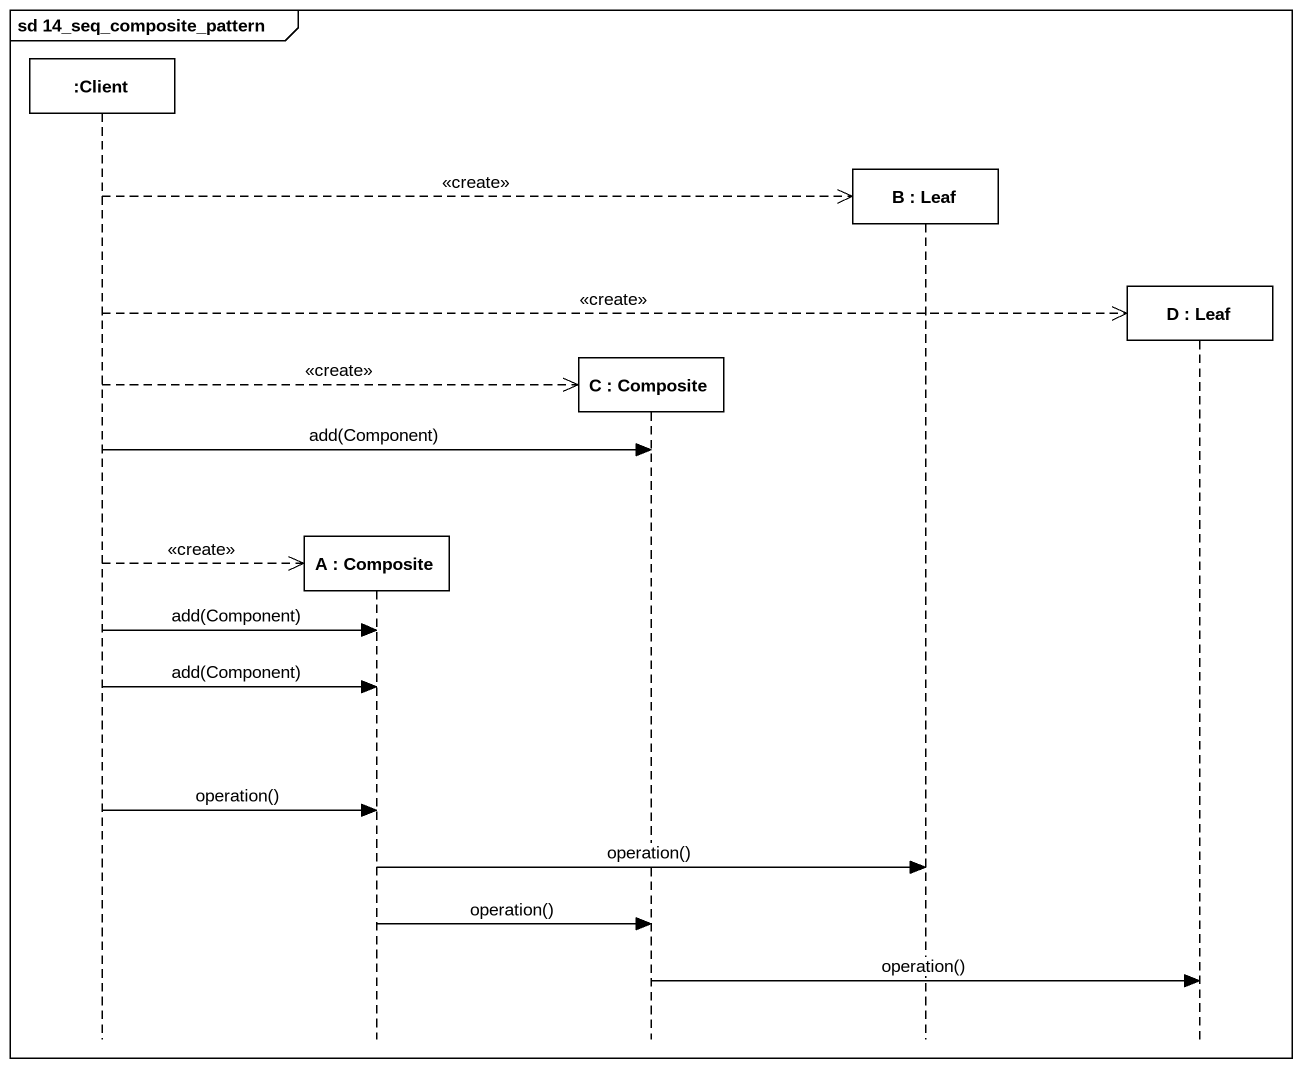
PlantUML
@startuml
mainframe sd 14_seq_composite_pattern
hide footbox
participant ":Client" as Client
participant "A : Composite" as A
participant "C : Composite" as C
participant "B : Leaf" as B
participant "D : Leaf" as D

Client -->> B ** : <<create>>
Client -->> D ** : <<create>>
Client -->> C ** : <<create>>
Client -> C : add(Component)
Client -->> A ** : <<create>>
Client -> A : add(Component)
Client -> A : add(Component)
Client -> A : operation()
A -> B : operation()
A -> C : operation()
C -> D : operation()
@enduml
